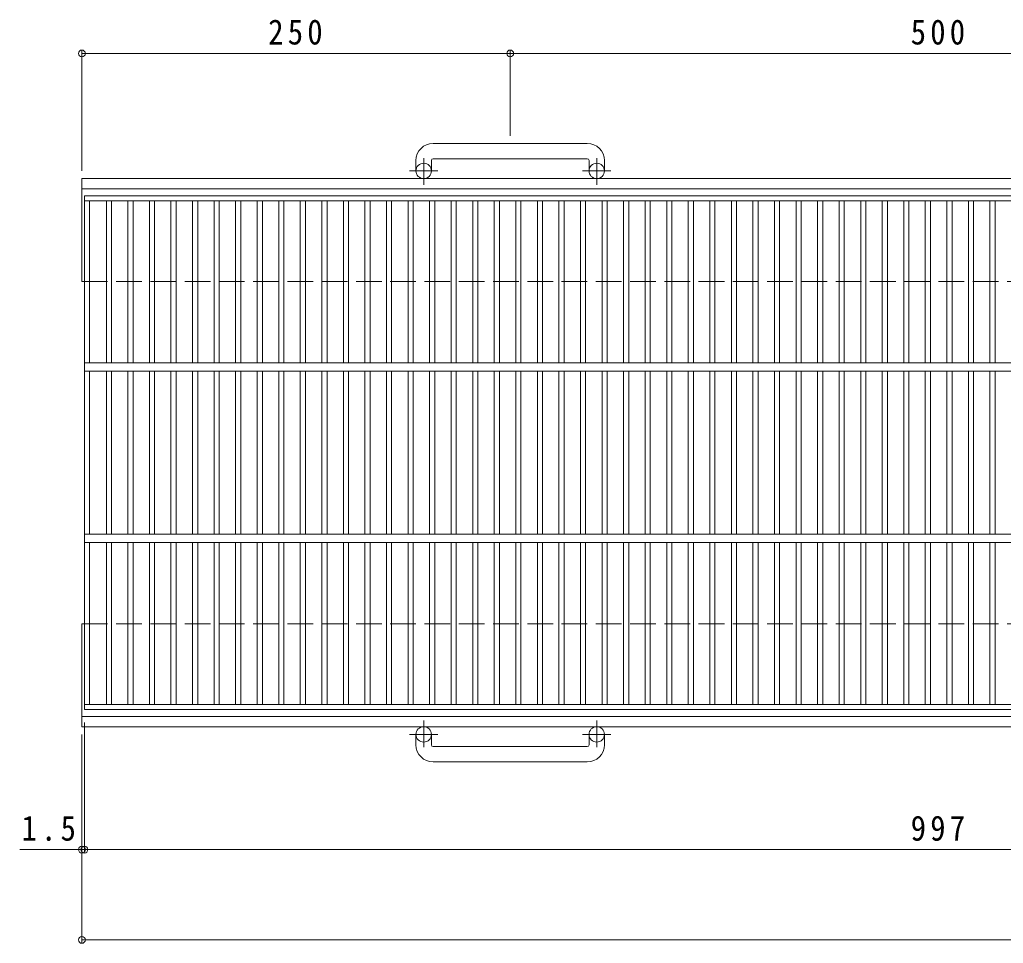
# Model space of a CAD drawing. Units: millimetres, scale not verified. Extents: x -898 to 862, y -687 to 512.
# Drawn here: x -898 to -324, y -147 to 393 of the extents above; entities that cross this region are included whole.
import ezdxf

# ---------------------------------------------------------------- set-up
doc = ezdxf.new("R2010")
doc.units = ezdxf.units.MM
doc.header["$LTSCALE"] = 5
doc.header["$PDMODE"] = 32
doc.header["$PDSIZE"] = 4
doc.linetypes.add('CHAIN1', pattern=[8, 5, -1, 1, -1])
doc.linetypes.add('DASHED3', pattern=[4, 3, -1])
for name, color, linetype, lineweight in [('A-1_ピット', 2, 'Continuous', 9), ('A-2_蓋', 3, 'Continuous', 9), ('A-4_寸法', 7, 'Continuous', 9)]:
    doc.layers.add(name, color=color, linetype=linetype, lineweight=lineweight)
doc.styles.add('ＭＳ ゴシック', font='')
doc.styles.get('ＭＳ ゴシック').set_extended_font_data('MS Gothic')

msp = doc.modelspace()

# ---------------------------------------------------------------- linework, layer by layer
at = {"layer": 'A-1_ピット'}
for p, q in [((-566.622, 320.397), (-656.622, 320.397)), ((-666.622, 310.397), (-666.622, 304.298)), ((-657.622, 310.397), (-657.622, 304.298)), ((-656.622, 311.398), (-566.622, 311.398)), ((-565.622, 310.397), (-565.622, 304.298)), ((-556.622, 310.397), (-556.622, 304.298)), ((-861.622, 299.798), (-861.622, 239.798)), ((-861.622, 299.798), (239.086, 299.798)), ((-861.622, 293.797), (239.086, 293.797)), ((-861.622, 39.797), (-861.622, -20.202)), ((239.086, -14.202), (-861.622, -14.202)), ((239.086, -20.202), (-861.622, -20.202)), ((-666.622, -30.802), (-666.622, -24.703)), ((-657.622, -30.802), (-657.622, -24.703)), ((-565.622, -30.802), (-565.622, -24.703)), ((-556.622, -30.802), (-556.622, -24.703)), ((-656.622, -31.802), (-566.622, -31.802)), ((-566.622, -40.802), (-656.622, -40.802))]:
    msp.add_line(p, q, dxfattribs=at)
at = {"layer": 'A-1_ピット', "linetype": 'CHAIN1'}
for p, q in [((-662.122, 296.19), (-662.122, 311.788)), ((-561.122, 296.19), (-561.122, 311.788)), ((-653.959, 304.298), (-670.366, 304.298)), ((-552.959, 304.298), (-569.366, 304.298)), ((-662.122, -16.595), (-662.122, -32.193)), ((-561.122, -16.595), (-561.122, -32.193)), ((-653.959, -24.703), (-670.366, -24.703)), ((-552.959, -24.703), (-569.366, -24.703))]:
    msp.add_line(p, q, dxfattribs=at)
at = {"layer": 'A-1_ピット', "linetype": 'DASHED3'}
for p, q in [((-861.622, 239.798), (239.086, 239.798)), ((-861.622, 39.797), (239.086, 39.797))]:
    msp.add_line(p, q, dxfattribs=at)
at = {"layer": 'A-1_ピット'}
for centre in [(-662.122, 304.298), (-561.122, 304.298), (-662.122, -24.703), (-561.122, -24.703)]:
    msp.add_circle(centre, 4.5, dxfattribs=at)
for centre, radius, start, end in [((-656.622, 310.397), 10, 90, 180), ((-566.622, 310.397), 10, 0, 90), ((-656.622, 310.397), 1, 90, 180), ((-566.622, 310.397), 1, 0, 90), ((-656.622, -30.802), 10, 180, 270), ((-656.622, -30.802), 1, 180, 270), ((-566.622, -30.802), 10, 270, 0), ((-566.622, -30.802), 1, 270, 0)]:
    msp.add_arc(centre, radius, start, end, dxfattribs=at)
at = {"layer": 'A-2_蓋'}
for p, q in [((-860.122, 289.797), (136.879, 289.797)), ((-860.122, -10.202), (-860.122, 289.797)), ((-860.122, 286.798), (136.879, 286.798)), ((-857.121, 192.297), (-857.121, 286.798)), ((-847.361, 286.798), (-847.361, 192.297)), ((-844.361, 286.798), (-844.361, 192.297)), ((-834.781, 286.798), (-834.781, 192.297)), ((-831.781, 286.798), (-831.781, 192.297)), ((-822.201, 286.798), (-822.201, 192.297)), ((-819.201, 286.798), (-819.201, 192.297)), ((-809.621, 286.798), (-809.621, 192.297)), ((-806.621, 286.798), (-806.621, 192.297)), ((-797.041, 286.798), (-797.041, 192.297)), ((-794.042, 286.798), (-794.042, 192.297)), ((-784.462, 286.798), (-784.462, 192.297)), ((-781.462, 286.798), (-781.462, 192.297)), ((-771.881, 286.798), (-771.881, 192.297)), ((-768.881, 286.798), (-768.881, 192.297)), ((-759.301, 286.798), (-759.301, 192.297)), ((-756.301, 286.798), (-756.301, 192.297)), ((-746.721, 286.798), (-746.721, 192.297)), ((-743.721, 286.798), (-743.721, 192.297)), ((-734.141, 286.798), (-734.141, 192.297)), ((-731.141, 286.798), (-731.141, 192.297)), ((-721.561, 286.798), (-721.561, 192.297)), ((-718.561, 286.798), (-718.561, 192.297)), ((-708.981, 286.798), (-708.981, 192.297)), ((-705.981, 286.798), (-705.981, 192.297)), ((-696.401, 286.798), (-696.401, 192.297)), ((-693.401, 286.798), (-693.401, 192.297)), ((-683.821, 286.798), (-683.821, 192.297)), ((-680.821, 286.798), (-680.821, 192.297)), ((-671.241, 286.798), (-671.241, 192.297)), ((-668.241, 286.798), (-668.241, 192.297)), ((-658.661, 286.798), (-658.661, 192.297)), ((-655.661, 286.798), (-655.661, 192.297)), ((-646.081, 286.798), (-646.081, 192.297)), ((-643.081, 286.798), (-643.081, 192.297)), ((-633.501, 286.798), (-633.501, 192.297)), ((-630.501, 286.798), (-630.501, 192.297)), ((-620.921, 286.798), (-620.921, 192.297)), ((-617.921, 286.798), (-617.921, 192.297)), ((-608.341, 286.798), (-608.341, 192.297)), ((-605.341, 286.798), (-605.341, 192.297)), ((-595.761, 286.798), (-595.761, 192.297)), ((-592.761, 286.798), (-592.761, 192.297)), ((-583.181, 286.798), (-583.181, 192.297)), ((-580.181, 286.798), (-580.181, 192.297)), ((-570.601, 286.798), (-570.601, 192.297)), ((-567.601, 286.798), (-567.601, 192.297)), ((-558.021, 286.798), (-558.021, 192.297)), ((-555.021, 286.798), (-555.021, 192.297)), ((-545.441, 286.798), (-545.441, 192.297)), ((-542.441, 286.798), (-542.441, 192.297)), ((-532.861, 286.798), (-532.861, 192.297)), ((-529.861, 286.798), (-529.861, 192.297)), ((-520.281, 286.798), (-520.281, 192.297)), ((-517.281, 286.798), (-517.281, 192.297)), ((-507.701, 286.798), (-507.701, 192.297)), ((-504.701, 286.798), (-504.701, 192.297)), ((-495.121, 286.798), (-495.121, 192.297)), ((-492.121, 286.798), (-492.121, 192.297)), ((-482.541, 286.798), (-482.541, 192.297)), ((-479.541, 286.798), (-479.541, 192.297)), ((-469.961, 286.798), (-469.961, 192.297)), ((-466.961, 286.798), (-466.961, 192.297)), ((-457.381, 286.798), (-457.381, 192.297)), ((-454.381, 286.798), (-454.381, 192.297)), ((-444.801, 286.798), (-444.801, 192.297)), ((-441.801, 286.798), (-441.801, 192.297)), ((-432.221, 286.798), (-432.221, 192.297)), ((-429.221, 286.798), (-429.221, 192.297)), ((-419.641, 286.798), (-419.641, 192.297)), ((-416.641, 286.798), (-416.641, 192.297)), ((-407.061, 286.798), (-407.061, 192.297)), ((-404.061, 286.798), (-404.061, 192.297)), ((-394.481, 286.798), (-394.481, 192.297)), ((-391.481, 286.798), (-391.481, 192.297)), ((-381.901, 286.798), (-381.901, 192.297)), ((-378.901, 286.798), (-378.901, 192.297)), ((-369.321, 286.798), (-369.321, 192.297)), ((-366.321, 286.798), (-366.321, 192.297)), ((-356.741, 286.798), (-356.741, 192.297)), ((-353.741, 286.798), (-353.741, 192.297)), ((-344.161, 286.798), (-344.161, 192.297)), ((-341.161, 286.798), (-341.161, 192.297)), ((-331.581, 286.798), (-331.581, 192.297)), ((-328.581, 286.798), (-328.581, 192.297)), ((-860.122, 192.297), (136.879, 192.297)), ((-860.122, 187.298), (136.879, 187.298)), ((-857.121, 92.297), (-857.121, 187.298)), ((-847.361, 187.298), (-847.361, 92.297)), ((-844.361, 187.298), (-844.361, 92.297)), ((-834.781, 187.298), (-834.781, 92.297)), ((-831.781, 187.298), (-831.781, 92.297)), ((-822.201, 187.298), (-822.201, 92.297)), ((-819.201, 187.298), (-819.201, 92.297)), ((-809.621, 187.298), (-809.621, 92.297)), ((-806.621, 187.298), (-806.621, 92.297)), ((-797.041, 187.298), (-797.041, 92.297)), ((-794.042, 187.298), (-794.042, 92.297)), ((-784.462, 187.298), (-784.462, 92.297)), ((-781.462, 187.298), (-781.462, 92.297)), ((-771.881, 187.298), (-771.881, 92.297)), ((-768.881, 187.298), (-768.881, 92.297)), ((-759.301, 187.298), (-759.301, 92.297)), ((-756.301, 187.298), (-756.301, 92.297)), ((-746.721, 187.298), (-746.721, 92.297)), ((-743.721, 187.298), (-743.721, 92.297)), ((-734.141, 187.298), (-734.141, 92.297)), ((-731.141, 187.298), (-731.141, 92.297)), ((-721.561, 187.298), (-721.561, 92.297)), ((-718.561, 187.298), (-718.561, 92.297)), ((-708.981, 187.298), (-708.981, 92.297)), ((-705.981, 187.298), (-705.981, 92.297)), ((-696.401, 187.298), (-696.401, 92.297)), ((-693.401, 187.298), (-693.401, 92.297)), ((-683.821, 187.298), (-683.821, 92.297)), ((-680.821, 187.298), (-680.821, 92.297)), ((-671.241, 187.298), (-671.241, 92.297)), ((-668.241, 187.298), (-668.241, 92.297)), ((-658.661, 187.298), (-658.661, 92.297)), ((-655.661, 187.298), (-655.661, 92.297)), ((-646.081, 187.298), (-646.081, 92.297)), ((-643.081, 187.298), (-643.081, 92.297)), ((-633.501, 187.298), (-633.501, 92.297)), ((-630.501, 187.298), (-630.501, 92.297)), ((-620.921, 187.298), (-620.921, 92.297)), ((-617.921, 187.298), (-617.921, 92.297)), ((-608.341, 187.298), (-608.341, 92.297)), ((-605.341, 187.298), (-605.341, 92.297)), ((-595.761, 187.298), (-595.761, 92.297)), ((-592.761, 187.298), (-592.761, 92.297)), ((-583.181, 187.298), (-583.181, 92.297)), ((-580.181, 187.298), (-580.181, 92.297)), ((-570.601, 187.298), (-570.601, 92.297)), ((-567.601, 187.298), (-567.601, 92.297)), ((-558.021, 187.298), (-558.021, 92.297)), ((-555.021, 187.298), (-555.021, 92.297)), ((-545.441, 187.298), (-545.441, 92.297)), ((-542.441, 187.298), (-542.441, 92.297)), ((-532.861, 187.298), (-532.861, 92.297)), ((-529.861, 187.298), (-529.861, 92.297)), ((-520.281, 187.298), (-520.281, 92.297)), ((-517.281, 187.298), (-517.281, 92.297)), ((-507.701, 187.298), (-507.701, 92.297)), ((-504.701, 187.298), (-504.701, 92.297)), ((-495.121, 187.298), (-495.121, 92.297)), ((-492.121, 187.298), (-492.121, 92.297)), ((-482.541, 187.298), (-482.541, 92.297)), ((-479.541, 187.298), (-479.541, 92.297)), ((-469.961, 187.298), (-469.961, 92.297)), ((-466.961, 187.298), (-466.961, 92.297)), ((-457.381, 187.298), (-457.381, 92.297)), ((-454.381, 187.298), (-454.381, 92.297)), ((-444.801, 187.298), (-444.801, 92.297)), ((-441.801, 187.298), (-441.801, 92.297)), ((-432.221, 187.298), (-432.221, 92.297)), ((-429.221, 187.298), (-429.221, 92.297)), ((-419.641, 187.298), (-419.641, 92.297)), ((-416.641, 187.298), (-416.641, 92.297)), ((-407.061, 187.298), (-407.061, 92.297)), ((-404.061, 187.298), (-404.061, 92.297)), ((-394.481, 187.298), (-394.481, 92.297)), ((-391.481, 187.298), (-391.481, 92.297)), ((-381.901, 187.298), (-381.901, 92.297)), ((-378.901, 187.298), (-378.901, 92.297)), ((-369.321, 187.298), (-369.321, 92.297)), ((-366.321, 187.298), (-366.321, 92.297)), ((-356.741, 187.298), (-356.741, 92.297)), ((-353.741, 187.298), (-353.741, 92.297)), ((-344.161, 187.298), (-344.161, 92.297)), ((-341.161, 187.298), (-341.161, 92.297)), ((-331.581, 187.298), (-331.581, 92.297)), ((-328.581, 187.298), (-328.581, 92.297)), ((-860.122, 92.297), (136.879, 92.297)), ((-860.122, 87.298), (136.879, 87.298)), ((-857.121, -7.202), (-857.121, 87.298)), ((-847.361, 87.298), (-847.361, -7.202)), ((-844.361, 87.298), (-844.361, -7.202)), ((-834.781, 87.298), (-834.781, -7.202)), ((-831.781, 87.298), (-831.781, -7.202)), ((-822.201, 87.298), (-822.201, -7.202)), ((-819.201, 87.298), (-819.201, -7.202)), ((-809.621, 87.298), (-809.621, -7.202)), ((-806.621, 87.298), (-806.621, -7.202)), ((-797.041, 87.298), (-797.041, -7.202)), ((-794.042, 87.298), (-794.042, -7.202)), ((-784.462, 87.298), (-784.462, -7.202)), ((-781.462, 87.298), (-781.462, -7.202)), ((-771.881, 87.298), (-771.881, -7.202)), ((-768.881, 87.298), (-768.881, -7.202)), ((-759.301, 87.298), (-759.301, -7.202)), ((-756.301, 87.298), (-756.301, -7.202)), ((-746.721, 87.298), (-746.721, -7.202)), ((-743.721, 87.298), (-743.721, -7.202)), ((-734.141, 87.298), (-734.141, -7.202)), ((-731.141, 87.298), (-731.141, -7.202)), ((-721.561, 87.298), (-721.561, -7.202)), ((-718.561, 87.298), (-718.561, -7.202)), ((-708.981, 87.298), (-708.981, -7.202)), ((-705.981, 87.298), (-705.981, -7.202)), ((-696.401, 87.298), (-696.401, -7.202)), ((-693.401, 87.298), (-693.401, -7.202)), ((-683.821, 87.298), (-683.821, -7.202)), ((-680.821, 87.298), (-680.821, -7.202)), ((-671.241, 87.298), (-671.241, -7.202)), ((-668.241, 87.298), (-668.241, -7.202)), ((-658.661, 87.298), (-658.661, -7.202)), ((-655.661, 87.298), (-655.661, -7.202)), ((-646.081, 87.298), (-646.081, -7.202)), ((-643.081, 87.298), (-643.081, -7.202)), ((-633.501, 87.298), (-633.501, -7.202)), ((-630.501, 87.298), (-630.501, -7.202)), ((-620.921, 87.298), (-620.921, -7.202)), ((-617.921, 87.298), (-617.921, -7.202)), ((-608.341, 87.298), (-608.341, -7.202)), ((-605.341, 87.298), (-605.341, -7.202)), ((-595.761, 87.298), (-595.761, -7.202)), ((-592.761, 87.298), (-592.761, -7.202)), ((-583.181, 87.298), (-583.181, -7.202)), ((-580.181, 87.298), (-580.181, -7.202)), ((-570.601, 87.298), (-570.601, -7.202)), ((-567.601, 87.298), (-567.601, -7.202)), ((-558.021, 87.298), (-558.021, -7.202)), ((-555.021, 87.298), (-555.021, -7.202)), ((-545.441, 87.298), (-545.441, -7.202)), ((-542.441, 87.298), (-542.441, -7.202)), ((-532.861, 87.298), (-532.861, -7.202)), ((-529.861, 87.298), (-529.861, -7.202)), ((-520.281, 87.298), (-520.281, -7.202)), ((-517.281, 87.298), (-517.281, -7.202)), ((-507.701, 87.298), (-507.701, -7.202)), ((-504.701, 87.298), (-504.701, -7.202)), ((-495.121, 87.298), (-495.121, -7.202)), ((-492.121, 87.298), (-492.121, -7.202)), ((-482.541, 87.298), (-482.541, -7.202)), ((-479.541, 87.298), (-479.541, -7.202)), ((-469.961, 87.298), (-469.961, -7.202)), ((-466.961, 87.298), (-466.961, -7.202)), ((-457.381, 87.298), (-457.381, -7.202)), ((-454.381, 87.298), (-454.381, -7.202)), ((-444.801, 87.298), (-444.801, -7.202)), ((-441.801, 87.298), (-441.801, -7.202)), ((-432.221, 87.298), (-432.221, -7.202)), ((-429.221, 87.298), (-429.221, -7.202)), ((-419.641, 87.298), (-419.641, -7.202)), ((-416.641, 87.298), (-416.641, -7.202)), ((-407.061, 87.298), (-407.061, -7.202)), ((-404.061, 87.298), (-404.061, -7.202)), ((-394.481, 87.298), (-394.481, -7.202)), ((-391.481, 87.298), (-391.481, -7.202)), ((-381.901, 87.298), (-381.901, -7.202)), ((-378.901, 87.298), (-378.901, -7.202)), ((-369.321, 87.298), (-369.321, -7.202)), ((-366.321, 87.298), (-366.321, -7.202)), ((-356.741, 87.298), (-356.741, -7.202)), ((-353.741, 87.298), (-353.741, -7.202)), ((-344.161, 87.298), (-344.161, -7.202)), ((-341.161, 87.298), (-341.161, -7.202)), ((-331.581, 87.298), (-331.581, -7.202)), ((-328.581, 87.298), (-328.581, -7.202)), ((136.879, -7.202), (-860.122, -7.202)), ((136.879, -10.202), (-860.122, -10.202))]:
    msp.add_line(p, q, dxfattribs=at)
at = {"layer": 'A-4_寸法'}
for p, q in [((-861.622, 304.298), (-861.622, 374.371)), ((-611.622, 324.688), (-611.622, 374.371)), ((-861.622, 372.871), (239.086, 372.871)), ((-860.122, -17.702), (-860.122, -93.494)), ((-861.622, -24.703), (-861.622, -146.197)), ((-897.949, -91.994), (239.086, -91.994)), ((-861.622, -144.697), (239.086, -144.697))]:
    msp.add_line(p, q, dxfattribs=at)
for p in [(-861.622, 372.871), (-611.622, 372.871), (-861.622, -91.994), (-860.122, -91.994), (-861.622, -144.697)]:
    msp.add_point(p, dxfattribs=at)

# ---------------------------------------------------------------- texts
at = {"layer": 'A-4_寸法', "color": 2, "char_height": 14.66, "attachment_point": 7, "style": 'ＭＳ ゴシック'}
for s, insert in [('\\T1.27;\\W0.9;250', (-752.872, 377.871)), ('\\T1.27;\\W0.9;500', (-377.872, 377.871)), ('\\T1.27;\\W0.9;1.5', (-896.877, -86.994)), ('\\T1.27;\\W0.9;997', (-377.872, -86.994))]:
    msp.add_mtext(s, dxfattribs=dict(at, insert=insert))

doc.saveas('drawing.dxf')
